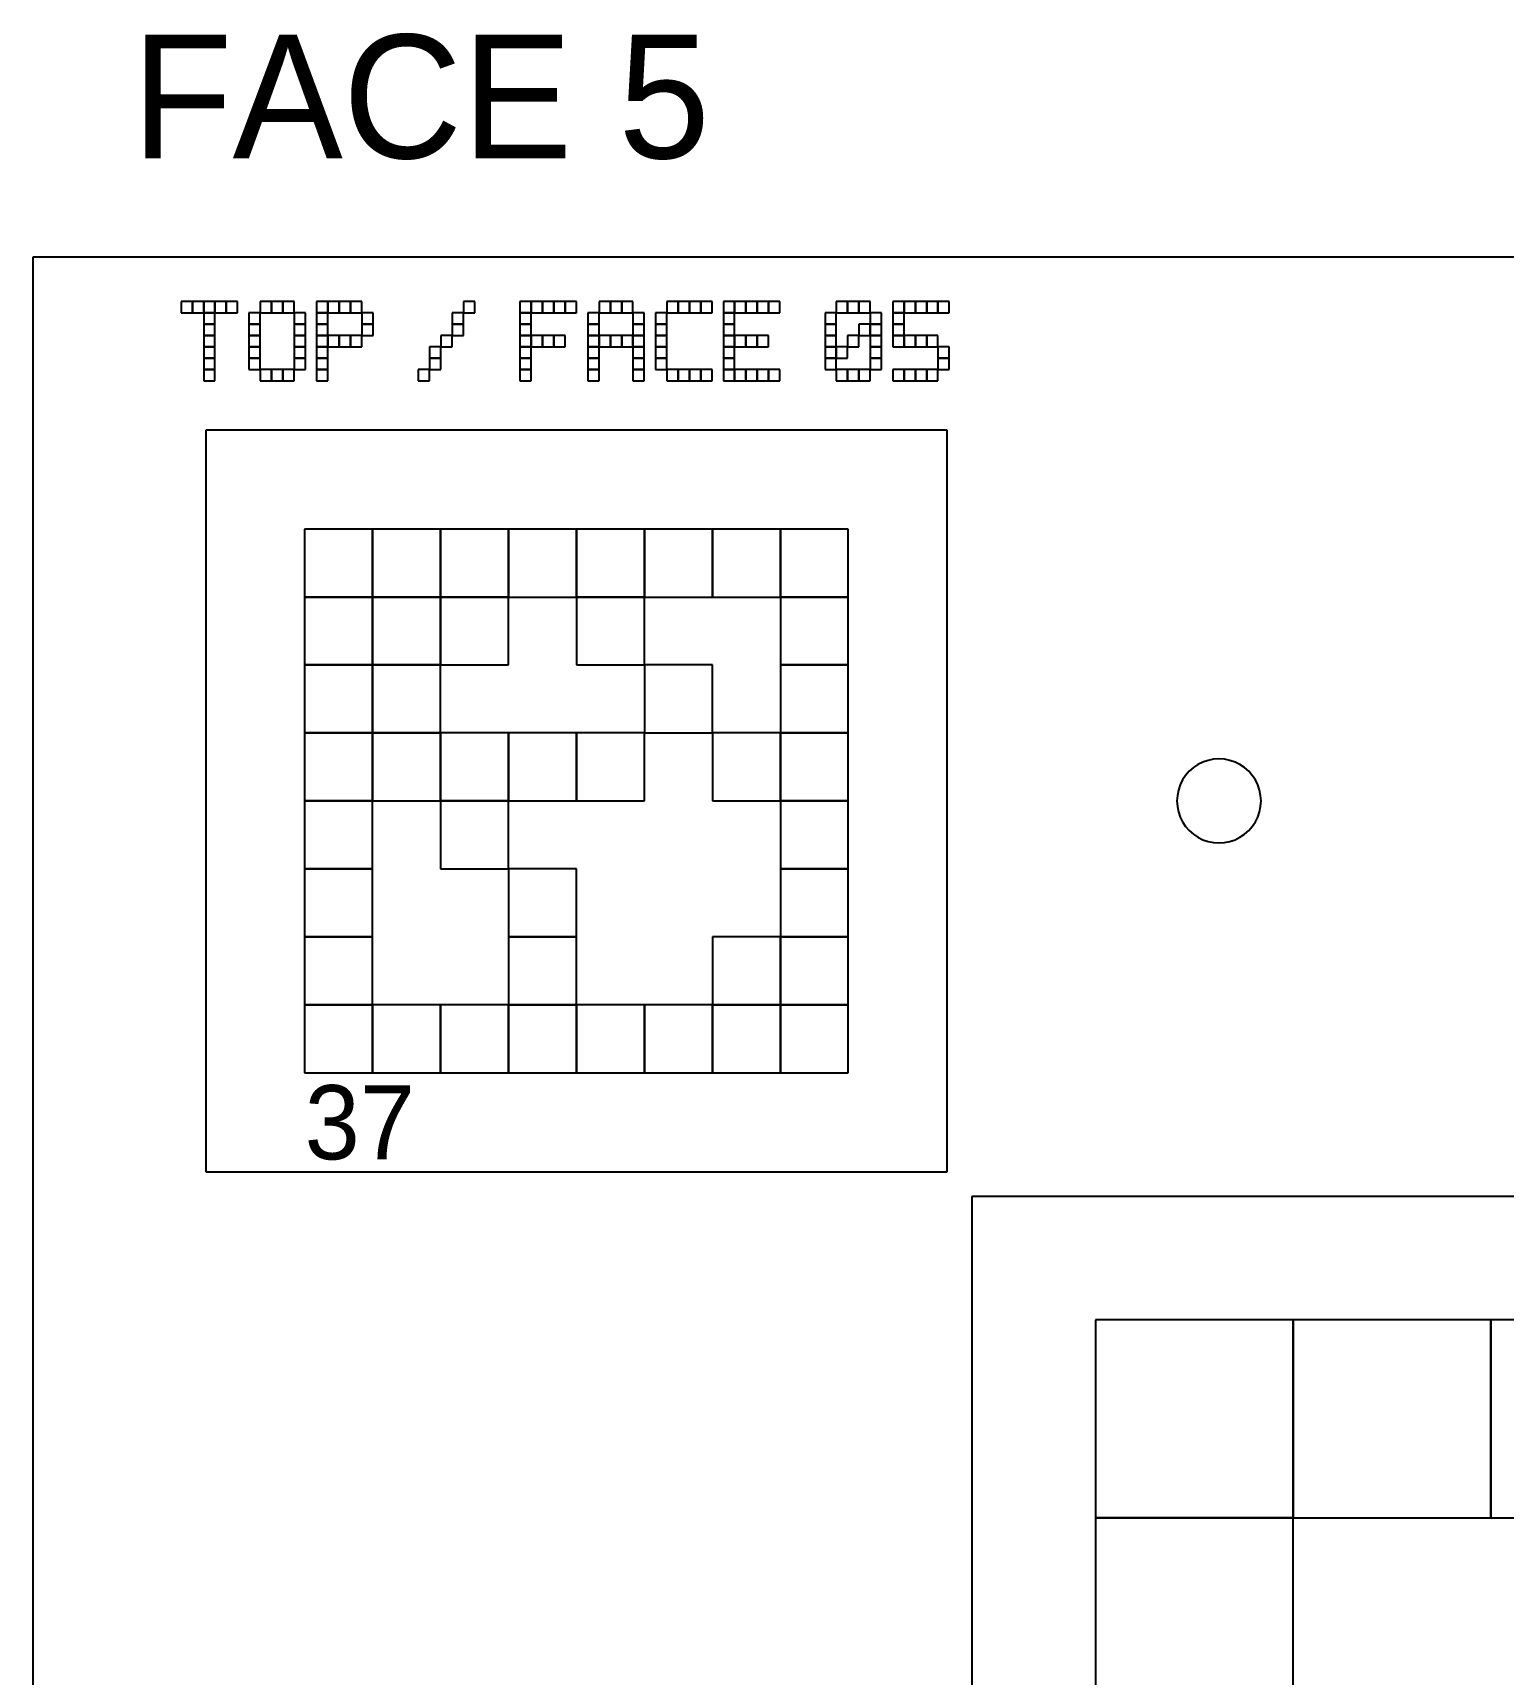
# Model space of a CAD drawing. Extents: x 0 to 490, y -8 to 329.
# Drawn here: x 170 to 229.5, y 92.7 to 159.1 of the extents above; entities that cross this region are included whole.
import ezdxf

# ---------------------------------------------------------------- set-up
doc = ezdxf.new("R2010")
doc.units = 0
for name, color, linetype in [('BLACK_POCKET', 7, 'CONTINUOUS'), ('BOARD_TEXT', 2, 'CONTINUOUS'), ('CUT', 1, 'CONTINUOUS'), ('LABEL', 3, 'CONTINUOUS'), ('MOUNT_HOLE', 5, 'CONTINUOUS'), ('QUIET_ZONE', 4, 'CONTINUOUS'), ('TAG_BOUNDARY', 8, 'CONTINUOUS')]:
    doc.layers.add(name, color=color, linetype=linetype)

msp = doc.modelspace()

# ---------------------------------------------------------------- linework, layer by layer
at = {"layer": 'BLACK_POCKET'}
for p, q in [((183.75, 139), (181, 139)), ((181, 139), (181, 136.25)), ((183.75, 136.25), (183.75, 139)), ((186.5, 139), (183.75, 139)), ((183.75, 139), (183.75, 136.25)), ((186.5, 136.25), (186.5, 139)), ((189.25, 139), (186.5, 139)), ((186.5, 139), (186.5, 136.25)), ((189.25, 136.25), (189.25, 139)), ((192, 139), (189.25, 139)), ((189.25, 139), (189.25, 136.25)), ((192, 136.25), (192, 139)), ((194.75, 139), (192, 139)), ((192, 139), (192, 136.25)), ((194.75, 136.25), (194.75, 139)), ((197.5, 139), (194.75, 139)), ((194.75, 139), (194.75, 136.25)), ((197.5, 136.25), (197.5, 139)), ((200.25, 139), (197.5, 139)), ((197.5, 139), (197.5, 136.25)), ((200.25, 136.25), (200.25, 139)), ((203, 139), (200.25, 139)), ((200.25, 139), (200.25, 136.25)), ((203, 136.25), (203, 139)), ((181, 136.25), (183.75, 136.25)), ((183.75, 136.25), (181, 136.25)), ((181, 136.25), (181, 133.5)), ((183.75, 136.25), (186.5, 136.25)), ((183.75, 133.5), (183.75, 136.25)), ((186.5, 136.25), (183.75, 136.25)), ((183.75, 136.25), (183.75, 133.5)), ((186.5, 136.25), (189.25, 136.25)), ((186.5, 133.5), (186.5, 136.25)), ((189.25, 136.25), (186.5, 136.25)), ((186.5, 136.25), (186.5, 133.5)), ((189.25, 136.25), (192, 136.25)), ((189.25, 133.5), (189.25, 136.25)), ((192, 136.25), (194.75, 136.25)), ((194.75, 136.25), (192, 136.25)), ((192, 136.25), (192, 133.5)), ((194.75, 136.25), (197.5, 136.25)), ((194.75, 133.5), (194.75, 136.25)), ((197.5, 136.25), (200.25, 136.25)), ((200.25, 136.25), (203, 136.25)), ((203, 136.25), (200.25, 136.25)), ((200.25, 136.25), (200.25, 133.5)), ((203, 133.5), (203, 136.25)), ((181, 133.5), (183.75, 133.5)), ((183.75, 133.5), (181, 133.5)), ((181, 133.5), (181, 130.75)), ((183.75, 133.5), (186.5, 133.5)), ((183.75, 130.75), (183.75, 133.5)), ((186.5, 133.5), (183.75, 133.5)), ((183.75, 133.5), (183.75, 130.75)), ((186.5, 133.5), (189.25, 133.5)), ((186.5, 130.75), (186.5, 133.5)), ((192, 133.5), (194.75, 133.5)), ((197.5, 133.5), (194.75, 133.5)), ((194.75, 133.5), (194.75, 130.75)), ((197.5, 130.75), (197.5, 133.5)), ((200.25, 133.5), (203, 133.5)), ((203, 133.5), (200.25, 133.5)), ((200.25, 133.5), (200.25, 130.75)), ((203, 130.75), (203, 133.5)), ((181, 130.75), (183.75, 130.75)), ((183.75, 130.75), (181, 130.75)), ((181, 130.75), (181, 128)), ((183.75, 130.75), (186.5, 130.75)), ((183.75, 128), (183.75, 130.75)), ((186.5, 130.75), (183.75, 130.75)), ((183.75, 130.75), (183.75, 128)), ((186.5, 128), (186.5, 130.75)), ((189.25, 130.75), (186.5, 130.75)), ((186.5, 130.75), (186.5, 128)), ((189.25, 128), (189.25, 130.75)), ((192, 130.75), (189.25, 130.75)), ((189.25, 130.75), (189.25, 128)), ((192, 128), (192, 130.75)), ((194.75, 130.75), (192, 130.75)), ((192, 130.75), (192, 128)), ((194.75, 130.75), (197.5, 130.75)), ((194.75, 128), (194.75, 130.75)), ((200.25, 130.75), (197.5, 130.75)), ((197.5, 130.75), (197.5, 128)), ((200.25, 130.75), (203, 130.75)), ((200.25, 128), (200.25, 130.75)), ((203, 130.75), (200.25, 130.75)), ((200.25, 130.75), (200.25, 128)), ((203, 128), (203, 130.75)), ((181, 128), (183.75, 128)), ((183.75, 128), (181, 128)), ((181, 128), (181, 125.25)), ((183.75, 128), (186.5, 128)), ((183.75, 125.25), (183.75, 128)), ((186.5, 128), (189.25, 128)), ((189.25, 128), (186.5, 128)), ((186.5, 128), (186.5, 125.25)), ((189.25, 128), (192, 128)), ((189.25, 125.25), (189.25, 128)), ((192, 128), (194.75, 128)), ((197.5, 128), (200.25, 128)), ((200.25, 128), (203, 128)), ((203, 128), (200.25, 128)), ((200.25, 128), (200.25, 125.25)), ((203, 125.25), (203, 128)), ((181, 125.25), (183.75, 125.25)), ((183.75, 125.25), (181, 125.25)), ((181, 125.25), (181, 122.5)), ((183.75, 122.5), (183.75, 125.25)), ((186.5, 125.25), (189.25, 125.25)), ((192, 125.25), (189.25, 125.25)), ((189.25, 125.25), (189.25, 122.5)), ((192, 122.5), (192, 125.25)), ((200.25, 125.25), (203, 125.25)), ((203, 125.25), (200.25, 125.25)), ((200.25, 125.25), (200.25, 122.5)), ((203, 122.5), (203, 125.25)), ((181, 122.5), (183.75, 122.5)), ((183.75, 122.5), (181, 122.5)), ((181, 122.5), (181, 119.75)), ((183.75, 119.75), (183.75, 122.5)), ((189.25, 122.5), (192, 122.5)), ((192, 122.5), (189.25, 122.5)), ((189.25, 122.5), (189.25, 119.75)), ((192, 119.75), (192, 122.5)), ((200.25, 122.5), (197.5, 122.5)), ((197.5, 122.5), (197.5, 119.75)), ((200.25, 122.5), (203, 122.5)), ((200.25, 119.75), (200.25, 122.5)), ((203, 122.5), (200.25, 122.5)), ((200.25, 122.5), (200.25, 119.75)), ((203, 119.75), (203, 122.5)), ((181, 119.75), (183.75, 119.75)), ((183.75, 119.75), (181, 119.75)), ((181, 119.75), (181, 117)), ((183.75, 117), (183.75, 119.75)), ((186.5, 119.75), (183.75, 119.75)), ((183.75, 119.75), (183.75, 117)), ((186.5, 117), (186.5, 119.75)), ((189.25, 119.75), (186.5, 119.75)), ((186.5, 119.75), (186.5, 117)), ((189.25, 119.75), (192, 119.75)), ((189.25, 117), (189.25, 119.75)), ((192, 119.75), (189.25, 119.75)), ((189.25, 119.75), (189.25, 117)), ((192, 117), (192, 119.75)), ((194.75, 119.75), (192, 119.75)), ((192, 119.75), (192, 117)), ((194.75, 117), (194.75, 119.75)), ((197.5, 119.75), (194.75, 119.75)), ((194.75, 119.75), (194.75, 117)), ((197.5, 119.75), (200.25, 119.75)), ((197.5, 117), (197.5, 119.75)), ((200.25, 119.75), (197.5, 119.75)), ((197.5, 119.75), (197.5, 117)), ((200.25, 119.75), (203, 119.75)), ((200.25, 117), (200.25, 119.75)), ((203, 119.75), (200.25, 119.75)), ((200.25, 119.75), (200.25, 117)), ((203, 117), (203, 119.75)), ((181, 117), (183.75, 117)), ((183.75, 117), (186.5, 117)), ((186.5, 117), (189.25, 117)), ((189.25, 117), (192, 117)), ((192, 117), (194.75, 117)), ((194.75, 117), (197.5, 117)), ((197.5, 117), (200.25, 117)), ((200.25, 117), (203, 117)), ((221, 107), (213, 107)), ((213, 107), (213, 99)), ((221, 99), (221, 107)), ((229, 107), (221, 107)), ((221, 107), (221, 99)), ((229, 99), (229, 107)), ((237, 107), (229, 107)), ((229, 107), (229, 99)), ((213, 99), (221, 99)), ((221, 99), (213, 99)), ((213, 99), (213, 91)), ((221, 99), (229, 99)), ((221, 91), (221, 99)), ((229, 99), (237, 99))]:
    msp.add_line(p, q, dxfattribs=at)
at = {"layer": 'BOARD_TEXT'}
for p, q in [((176.457143, 148.2), (176, 148.2)), ((176, 148.2), (176, 147.742857)), ((176.457143, 147.742857), (176.457143, 148.2)), ((176.914286, 148.2), (176.457143, 148.2)), ((176.457143, 148.2), (176.457143, 147.742857)), ((176.914286, 147.742857), (176.914286, 148.2)), ((177.371429, 148.2), (176.914286, 148.2)), ((176.914286, 148.2), (176.914286, 147.742857)), ((177.371429, 147.742857), (177.371429, 148.2)), ((177.828571, 148.2), (177.371429, 148.2)), ((177.371429, 148.2), (177.371429, 147.742857)), ((177.828571, 147.742857), (177.828571, 148.2)), ((178.285714, 148.2), (177.828571, 148.2)), ((177.828571, 148.2), (177.828571, 147.742857)), ((178.285714, 147.742857), (178.285714, 148.2)), ((179.657143, 148.2), (179.2, 148.2)), ((179.2, 148.2), (179.2, 147.742857)), ((179.657143, 147.742857), (179.657143, 148.2)), ((180.114286, 148.2), (179.657143, 148.2)), ((179.657143, 148.2), (179.657143, 147.742857)), ((180.114286, 147.742857), (180.114286, 148.2)), ((180.571429, 148.2), (180.114286, 148.2)), ((180.114286, 148.2), (180.114286, 147.742857)), ((180.571429, 147.742857), (180.571429, 148.2)), ((181.942857, 148.2), (181.485714, 148.2)), ((181.485714, 148.2), (181.485714, 147.742857)), ((181.942857, 147.742857), (181.942857, 148.2)), ((182.4, 148.2), (181.942857, 148.2)), ((181.942857, 148.2), (181.942857, 147.742857)), ((182.4, 147.742857), (182.4, 148.2)), ((182.857143, 148.2), (182.4, 148.2)), ((182.4, 148.2), (182.4, 147.742857)), ((182.857143, 147.742857), (182.857143, 148.2)), ((183.314286, 148.2), (182.857143, 148.2)), ((182.857143, 148.2), (182.857143, 147.742857)), ((183.314286, 147.742857), (183.314286, 148.2)), ((187.885714, 148.2), (187.428571, 148.2)), ((187.428571, 148.2), (187.428571, 147.742857)), ((187.885714, 147.742857), (187.885714, 148.2)), ((190.171429, 148.2), (189.714286, 148.2)), ((189.714286, 148.2), (189.714286, 147.742857)), ((190.171429, 147.742857), (190.171429, 148.2)), ((190.628571, 148.2), (190.171429, 148.2)), ((190.171429, 148.2), (190.171429, 147.742857)), ((190.628571, 147.742857), (190.628571, 148.2)), ((191.085714, 148.2), (190.628571, 148.2)), ((190.628571, 148.2), (190.628571, 147.742857)), ((191.085714, 147.742857), (191.085714, 148.2)), ((191.542857, 148.2), (191.085714, 148.2)), ((191.085714, 148.2), (191.085714, 147.742857)), ((191.542857, 147.742857), (191.542857, 148.2)), ((192, 148.2), (191.542857, 148.2)), ((191.542857, 148.2), (191.542857, 147.742857)), ((192, 147.742857), (192, 148.2)), ((193.371429, 148.2), (192.914286, 148.2)), ((192.914286, 148.2), (192.914286, 147.742857)), ((193.371429, 147.742857), (193.371429, 148.2)), ((193.828571, 148.2), (193.371429, 148.2)), ((193.371429, 148.2), (193.371429, 147.742857)), ((193.828571, 147.742857), (193.828571, 148.2)), ((194.285714, 148.2), (193.828571, 148.2)), ((193.828571, 148.2), (193.828571, 147.742857)), ((194.285714, 147.742857), (194.285714, 148.2)), ((196.114286, 148.2), (195.657143, 148.2)), ((195.657143, 148.2), (195.657143, 147.742857)), ((196.114286, 147.742857), (196.114286, 148.2)), ((196.571429, 148.2), (196.114286, 148.2)), ((196.114286, 148.2), (196.114286, 147.742857)), ((196.571429, 147.742857), (196.571429, 148.2)), ((197.028571, 148.2), (196.571429, 148.2)), ((196.571429, 148.2), (196.571429, 147.742857)), ((197.028571, 147.742857), (197.028571, 148.2)), ((197.485714, 148.2), (197.028571, 148.2)), ((197.028571, 148.2), (197.028571, 147.742857)), ((197.485714, 147.742857), (197.485714, 148.2)), ((198.4, 148.2), (197.942857, 148.2)), ((197.942857, 148.2), (197.942857, 147.742857)), ((198.4, 147.742857), (198.4, 148.2)), ((198.857143, 148.2), (198.4, 148.2)), ((198.4, 148.2), (198.4, 147.742857)), ((198.857143, 147.742857), (198.857143, 148.2)), ((199.314286, 148.2), (198.857143, 148.2)), ((198.857143, 148.2), (198.857143, 147.742857)), ((199.314286, 147.742857), (199.314286, 148.2)), ((199.771429, 148.2), (199.314286, 148.2)), ((199.314286, 148.2), (199.314286, 147.742857)), ((199.771429, 147.742857), (199.771429, 148.2)), ((200.228571, 148.2), (199.771429, 148.2)), ((199.771429, 148.2), (199.771429, 147.742857)), ((200.228571, 147.742857), (200.228571, 148.2)), ((202.971429, 148.2), (202.514286, 148.2)), ((202.514286, 148.2), (202.514286, 147.742857)), ((202.971429, 147.742857), (202.971429, 148.2)), ((203.428571, 148.2), (202.971429, 148.2)), ((202.971429, 148.2), (202.971429, 147.742857)), ((203.428571, 147.742857), (203.428571, 148.2)), ((203.885714, 148.2), (203.428571, 148.2)), ((203.428571, 148.2), (203.428571, 147.742857)), ((203.885714, 147.742857), (203.885714, 148.2)), ((205.257143, 148.2), (204.8, 148.2)), ((204.8, 148.2), (204.8, 147.742857)), ((205.257143, 147.742857), (205.257143, 148.2)), ((205.714286, 148.2), (205.257143, 148.2)), ((205.257143, 148.2), (205.257143, 147.742857)), ((205.714286, 147.742857), (205.714286, 148.2)), ((206.171429, 148.2), (205.714286, 148.2)), ((205.714286, 148.2), (205.714286, 147.742857)), ((206.171429, 147.742857), (206.171429, 148.2)), ((206.628571, 148.2), (206.171429, 148.2)), ((206.171429, 148.2), (206.171429, 147.742857)), ((206.628571, 147.742857), (206.628571, 148.2)), ((207.085714, 148.2), (206.628571, 148.2)), ((206.628571, 148.2), (206.628571, 147.742857)), ((207.085714, 147.742857), (207.085714, 148.2)), ((176, 147.742857), (176.457143, 147.742857)), ((176.457143, 147.742857), (176.914286, 147.742857)), ((176.914286, 147.742857), (177.371429, 147.742857)), ((177.371429, 147.742857), (176.914286, 147.742857)), ((176.914286, 147.742857), (176.914286, 147.285714)), ((177.371429, 147.742857), (177.828571, 147.742857)), ((177.371429, 147.285714), (177.371429, 147.742857)), ((177.828571, 147.742857), (178.285714, 147.742857)), ((179.2, 147.742857), (178.742857, 147.742857)), ((178.742857, 147.742857), (178.742857, 147.285714)), ((179.2, 147.742857), (179.657143, 147.742857)), ((179.2, 147.285714), (179.2, 147.742857)), ((179.657143, 147.742857), (180.114286, 147.742857)), ((180.114286, 147.742857), (180.571429, 147.742857)), ((181.028571, 147.742857), (180.571429, 147.742857)), ((180.571429, 147.742857), (180.571429, 147.285714)), ((181.028571, 147.285714), (181.028571, 147.742857)), ((181.485714, 147.742857), (181.942857, 147.742857)), ((181.942857, 147.742857), (181.485714, 147.742857)), ((181.485714, 147.742857), (181.485714, 147.285714)), ((181.942857, 147.742857), (182.4, 147.742857)), ((181.942857, 147.285714), (181.942857, 147.742857)), ((182.4, 147.742857), (182.857143, 147.742857)), ((182.857143, 147.742857), (183.314286, 147.742857)), ((183.771429, 147.742857), (183.314286, 147.742857)), ((183.314286, 147.742857), (183.314286, 147.285714)), ((183.771429, 147.285714), (183.771429, 147.742857)), ((187.428571, 147.742857), (186.971429, 147.742857)), ((186.971429, 147.742857), (186.971429, 147.285714)), ((187.428571, 147.742857), (187.885714, 147.742857)), ((187.428571, 147.285714), (187.428571, 147.742857)), ((189.714286, 147.742857), (190.171429, 147.742857)), ((190.171429, 147.742857), (189.714286, 147.742857)), ((189.714286, 147.742857), (189.714286, 147.285714)), ((190.171429, 147.742857), (190.628571, 147.742857)), ((190.171429, 147.285714), (190.171429, 147.742857)), ((190.628571, 147.742857), (191.085714, 147.742857)), ((191.085714, 147.742857), (191.542857, 147.742857)), ((191.542857, 147.742857), (192, 147.742857)), ((192.914286, 147.742857), (192.457143, 147.742857)), ((192.457143, 147.742857), (192.457143, 147.285714)), ((192.914286, 147.742857), (193.371429, 147.742857)), ((192.914286, 147.285714), (192.914286, 147.742857)), ((193.371429, 147.742857), (193.828571, 147.742857)), ((193.828571, 147.742857), (194.285714, 147.742857)), ((194.742857, 147.742857), (194.285714, 147.742857)), ((194.285714, 147.742857), (194.285714, 147.285714)), ((194.742857, 147.285714), (194.742857, 147.742857)), ((195.657143, 147.742857), (195.2, 147.742857)), ((195.2, 147.742857), (195.2, 147.285714)), ((195.657143, 147.742857), (196.114286, 147.742857)), ((195.657143, 147.285714), (195.657143, 147.742857)), ((196.114286, 147.742857), (196.571429, 147.742857)), ((196.571429, 147.742857), (197.028571, 147.742857)), ((197.028571, 147.742857), (197.485714, 147.742857)), ((197.942857, 147.742857), (198.4, 147.742857)), ((198.4, 147.742857), (197.942857, 147.742857)), ((197.942857, 147.742857), (197.942857, 147.285714)), ((198.4, 147.742857), (198.857143, 147.742857)), ((198.4, 147.285714), (198.4, 147.742857)), ((198.857143, 147.742857), (199.314286, 147.742857)), ((199.314286, 147.742857), (199.771429, 147.742857)), ((199.771429, 147.742857), (200.228571, 147.742857)), ((202.514286, 147.742857), (202.057143, 147.742857)), ((202.057143, 147.742857), (202.057143, 147.285714)), ((202.514286, 147.742857), (202.971429, 147.742857)), ((202.514286, 147.285714), (202.514286, 147.742857)), ((202.971429, 147.742857), (203.428571, 147.742857)), ((203.428571, 147.742857), (203.885714, 147.742857)), ((204.342857, 147.742857), (203.885714, 147.742857)), ((203.885714, 147.742857), (203.885714, 147.285714)), ((204.342857, 147.285714), (204.342857, 147.742857)), ((204.8, 147.742857), (205.257143, 147.742857)), ((205.257143, 147.742857), (204.8, 147.742857)), ((204.8, 147.742857), (204.8, 147.285714)), ((205.257143, 147.742857), (205.714286, 147.742857)), ((205.257143, 147.285714), (205.257143, 147.742857)), ((205.714286, 147.742857), (206.171429, 147.742857)), ((206.171429, 147.742857), (206.628571, 147.742857)), ((206.628571, 147.742857), (207.085714, 147.742857)), ((176.914286, 147.285714), (177.371429, 147.285714)), ((177.371429, 147.285714), (176.914286, 147.285714)), ((176.914286, 147.285714), (176.914286, 146.828571)), ((176.914286, 146.828571), (177.371429, 146.828571)), ((177.371429, 146.828571), (176.914286, 146.828571)), ((176.914286, 146.828571), (176.914286, 146.371429)), ((177.371429, 146.828571), (177.371429, 147.285714)), ((177.371429, 146.371429), (177.371429, 146.828571)), ((178.742857, 147.285714), (179.2, 147.285714)), ((179.2, 147.285714), (178.742857, 147.285714)), ((178.742857, 147.285714), (178.742857, 146.828571)), ((178.742857, 146.828571), (179.2, 146.828571)), ((179.2, 146.828571), (178.742857, 146.828571)), ((178.742857, 146.828571), (178.742857, 146.371429)), ((179.2, 146.828571), (179.2, 147.285714)), ((179.2, 146.371429), (179.2, 146.828571)), ((180.571429, 147.285714), (181.028571, 147.285714)), ((181.028571, 147.285714), (180.571429, 147.285714)), ((180.571429, 147.285714), (180.571429, 146.828571)), ((180.571429, 146.828571), (181.028571, 146.828571)), ((181.028571, 146.828571), (180.571429, 146.828571)), ((180.571429, 146.828571), (180.571429, 146.371429)), ((181.028571, 146.828571), (181.028571, 147.285714)), ((181.028571, 146.371429), (181.028571, 146.828571)), ((181.485714, 147.285714), (181.942857, 147.285714)), ((181.942857, 147.285714), (181.485714, 147.285714)), ((181.485714, 147.285714), (181.485714, 146.828571)), ((181.485714, 146.828571), (181.942857, 146.828571)), ((181.942857, 146.828571), (181.485714, 146.828571)), ((181.485714, 146.828571), (181.485714, 146.371429)), ((181.942857, 146.828571), (181.942857, 147.285714)), ((181.942857, 146.371429), (181.942857, 146.828571)), ((182.4, 146.828571), (181.942857, 146.828571)), ((181.942857, 146.828571), (181.942857, 146.371429)), ((182.4, 146.371429), (182.4, 146.828571)), ((182.857143, 146.828571), (182.4, 146.828571)), ((182.4, 146.828571), (182.4, 146.371429)), ((182.857143, 146.371429), (182.857143, 146.828571)), ((183.314286, 146.828571), (182.857143, 146.828571)), ((182.857143, 146.828571), (182.857143, 146.371429)), ((183.314286, 147.285714), (183.771429, 147.285714)), ((183.771429, 147.285714), (183.314286, 147.285714)), ((183.314286, 147.285714), (183.314286, 146.828571)), ((183.314286, 146.828571), (183.771429, 146.828571)), ((183.314286, 146.371429), (183.314286, 146.828571)), ((183.771429, 146.828571), (183.771429, 147.285714)), ((186.971429, 146.828571), (186.514286, 146.828571)), ((186.514286, 146.828571), (186.514286, 146.371429)), ((186.971429, 147.285714), (187.428571, 147.285714)), ((187.428571, 147.285714), (186.971429, 147.285714)), ((186.971429, 147.285714), (186.971429, 146.828571)), ((186.971429, 146.828571), (187.428571, 146.828571)), ((186.971429, 146.371429), (186.971429, 146.828571)), ((187.428571, 146.828571), (187.428571, 147.285714)), ((189.714286, 147.285714), (190.171429, 147.285714)), ((190.171429, 147.285714), (189.714286, 147.285714)), ((189.714286, 147.285714), (189.714286, 146.828571)), ((189.714286, 146.828571), (190.171429, 146.828571)), ((190.171429, 146.828571), (189.714286, 146.828571)), ((189.714286, 146.828571), (189.714286, 146.371429)), ((190.171429, 146.828571), (190.171429, 147.285714)), ((190.171429, 146.371429), (190.171429, 146.828571)), ((190.628571, 146.828571), (190.171429, 146.828571)), ((190.171429, 146.828571), (190.171429, 146.371429)), ((190.628571, 146.371429), (190.628571, 146.828571)), ((191.085714, 146.828571), (190.628571, 146.828571)), ((190.628571, 146.828571), (190.628571, 146.371429)), ((191.085714, 146.371429), (191.085714, 146.828571)), ((191.542857, 146.828571), (191.085714, 146.828571)), ((191.085714, 146.828571), (191.085714, 146.371429)), ((191.542857, 146.371429), (191.542857, 146.828571)), ((192.457143, 147.285714), (192.914286, 147.285714)), ((192.914286, 147.285714), (192.457143, 147.285714)), ((192.457143, 147.285714), (192.457143, 146.828571)), ((192.457143, 146.828571), (192.914286, 146.828571)), ((192.914286, 146.828571), (192.457143, 146.828571)), ((192.457143, 146.828571), (192.457143, 146.371429)), ((192.914286, 146.828571), (192.914286, 147.285714)), ((192.914286, 146.371429), (192.914286, 146.828571)), ((193.371429, 146.828571), (192.914286, 146.828571)), ((192.914286, 146.828571), (192.914286, 146.371429)), ((193.371429, 146.371429), (193.371429, 146.828571)), ((193.828571, 146.828571), (193.371429, 146.828571)), ((193.371429, 146.828571), (193.371429, 146.371429)), ((193.828571, 146.371429), (193.828571, 146.828571)), ((194.285714, 146.828571), (193.828571, 146.828571)), ((193.828571, 146.828571), (193.828571, 146.371429)), ((194.285714, 147.285714), (194.742857, 147.285714)), ((194.742857, 147.285714), (194.285714, 147.285714)), ((194.285714, 147.285714), (194.285714, 146.828571)), ((194.285714, 146.828571), (194.742857, 146.828571)), ((194.285714, 146.371429), (194.285714, 146.828571)), ((194.742857, 146.828571), (194.285714, 146.828571)), ((194.285714, 146.828571), (194.285714, 146.371429)), ((194.742857, 146.828571), (194.742857, 147.285714)), ((194.742857, 146.371429), (194.742857, 146.828571)), ((195.2, 147.285714), (195.657143, 147.285714)), ((195.657143, 147.285714), (195.2, 147.285714)), ((195.2, 147.285714), (195.2, 146.828571)), ((195.2, 146.828571), (195.657143, 146.828571)), ((195.657143, 146.828571), (195.2, 146.828571)), ((195.2, 146.828571), (195.2, 146.371429)), ((195.657143, 146.828571), (195.657143, 147.285714)), ((195.657143, 146.371429), (195.657143, 146.828571)), ((197.942857, 147.285714), (198.4, 147.285714)), ((198.4, 147.285714), (197.942857, 147.285714)), ((197.942857, 147.285714), (197.942857, 146.828571)), ((197.942857, 146.828571), (198.4, 146.828571)), ((198.4, 146.828571), (197.942857, 146.828571)), ((197.942857, 146.828571), (197.942857, 146.371429)), ((198.4, 146.828571), (198.4, 147.285714)), ((198.4, 146.371429), (198.4, 146.828571)), ((198.857143, 146.828571), (198.4, 146.828571)), ((198.4, 146.828571), (198.4, 146.371429)), ((198.857143, 146.371429), (198.857143, 146.828571)), ((199.314286, 146.828571), (198.857143, 146.828571)), ((198.857143, 146.828571), (198.857143, 146.371429)), ((199.314286, 146.371429), (199.314286, 146.828571)), ((199.771429, 146.828571), (199.314286, 146.828571)), ((199.314286, 146.828571), (199.314286, 146.371429)), ((199.771429, 146.371429), (199.771429, 146.828571)), ((202.057143, 147.285714), (202.514286, 147.285714)), ((202.514286, 147.285714), (202.057143, 147.285714)), ((202.057143, 147.285714), (202.057143, 146.828571)), ((202.057143, 146.828571), (202.514286, 146.828571)), ((202.514286, 146.828571), (202.057143, 146.828571)), ((202.057143, 146.828571), (202.057143, 146.371429)), ((202.514286, 146.828571), (202.514286, 147.285714)), ((202.514286, 146.371429), (202.514286, 146.828571)), ((203.428571, 146.828571), (202.971429, 146.828571)), ((202.971429, 146.828571), (202.971429, 146.371429)), ((203.885714, 147.285714), (203.428571, 147.285714)), ((203.428571, 147.285714), (203.428571, 146.828571)), ((203.428571, 146.828571), (203.885714, 146.828571)), ((203.428571, 146.371429), (203.428571, 146.828571)), ((203.885714, 147.285714), (204.342857, 147.285714)), ((203.885714, 146.828571), (203.885714, 147.285714)), ((204.342857, 147.285714), (203.885714, 147.285714)), ((203.885714, 147.285714), (203.885714, 146.828571)), ((203.885714, 146.828571), (204.342857, 146.828571)), ((204.342857, 146.828571), (203.885714, 146.828571)), ((203.885714, 146.828571), (203.885714, 146.371429)), ((204.342857, 146.828571), (204.342857, 147.285714)), ((204.342857, 146.371429), (204.342857, 146.828571)), ((204.8, 147.285714), (205.257143, 147.285714)), ((205.257143, 147.285714), (204.8, 147.285714)), ((204.8, 147.285714), (204.8, 146.828571)), ((204.8, 146.828571), (205.257143, 146.828571)), ((205.257143, 146.828571), (204.8, 146.828571)), ((204.8, 146.828571), (204.8, 146.371429)), ((205.257143, 146.828571), (205.257143, 147.285714)), ((205.257143, 146.371429), (205.257143, 146.828571)), ((205.714286, 146.828571), (205.257143, 146.828571)), ((205.257143, 146.828571), (205.257143, 146.371429)), ((205.714286, 146.371429), (205.714286, 146.828571)), ((206.171429, 146.828571), (205.714286, 146.828571)), ((205.714286, 146.828571), (205.714286, 146.371429)), ((206.171429, 146.371429), (206.171429, 146.828571)), ((206.628571, 146.828571), (206.171429, 146.828571)), ((206.171429, 146.828571), (206.171429, 146.371429)), ((206.628571, 146.371429), (206.628571, 146.828571)), ((176.914286, 146.371429), (177.371429, 146.371429)), ((177.371429, 146.371429), (176.914286, 146.371429)), ((176.914286, 146.371429), (176.914286, 145.914286)), ((177.371429, 145.914286), (177.371429, 146.371429)), ((178.742857, 146.371429), (179.2, 146.371429)), ((179.2, 146.371429), (178.742857, 146.371429)), ((178.742857, 146.371429), (178.742857, 145.914286)), ((179.2, 145.914286), (179.2, 146.371429)), ((180.571429, 146.371429), (181.028571, 146.371429)), ((181.028571, 146.371429), (180.571429, 146.371429)), ((180.571429, 146.371429), (180.571429, 145.914286)), ((181.028571, 145.914286), (181.028571, 146.371429)), ((181.485714, 146.371429), (181.942857, 146.371429)), ((181.942857, 146.371429), (181.485714, 146.371429)), ((181.485714, 146.371429), (181.485714, 145.914286)), ((181.942857, 146.371429), (182.4, 146.371429)), ((181.942857, 145.914286), (181.942857, 146.371429)), ((182.4, 146.371429), (182.857143, 146.371429)), ((182.857143, 146.371429), (183.314286, 146.371429)), ((186.514286, 146.371429), (186.057143, 146.371429)), ((186.057143, 146.371429), (186.057143, 145.914286)), ((186.514286, 146.371429), (186.971429, 146.371429)), ((186.514286, 145.914286), (186.514286, 146.371429)), ((189.714286, 146.371429), (190.171429, 146.371429)), ((190.171429, 146.371429), (189.714286, 146.371429)), ((189.714286, 146.371429), (189.714286, 145.914286)), ((190.171429, 146.371429), (190.628571, 146.371429)), ((190.171429, 145.914286), (190.171429, 146.371429)), ((190.628571, 146.371429), (191.085714, 146.371429)), ((191.085714, 146.371429), (191.542857, 146.371429)), ((192.457143, 146.371429), (192.914286, 146.371429)), ((192.914286, 146.371429), (192.457143, 146.371429)), ((192.457143, 146.371429), (192.457143, 145.914286)), ((192.914286, 146.371429), (193.371429, 146.371429)), ((192.914286, 145.914286), (192.914286, 146.371429)), ((193.371429, 146.371429), (193.828571, 146.371429)), ((193.828571, 146.371429), (194.285714, 146.371429)), ((194.285714, 146.371429), (194.742857, 146.371429)), ((194.742857, 146.371429), (194.285714, 146.371429)), ((194.285714, 146.371429), (194.285714, 145.914286)), ((194.742857, 145.914286), (194.742857, 146.371429)), ((195.2, 146.371429), (195.657143, 146.371429)), ((195.657143, 146.371429), (195.2, 146.371429)), ((195.2, 146.371429), (195.2, 145.914286)), ((195.657143, 145.914286), (195.657143, 146.371429)), ((197.942857, 146.371429), (198.4, 146.371429)), ((198.4, 146.371429), (197.942857, 146.371429)), ((197.942857, 146.371429), (197.942857, 145.914286)), ((198.4, 146.371429), (198.857143, 146.371429)), ((198.4, 145.914286), (198.4, 146.371429)), ((198.857143, 146.371429), (199.314286, 146.371429)), ((199.314286, 146.371429), (199.771429, 146.371429)), ((202.057143, 146.371429), (202.514286, 146.371429)), ((202.514286, 146.371429), (202.057143, 146.371429)), ((202.057143, 146.371429), (202.057143, 145.914286)), ((202.514286, 145.914286), (202.514286, 146.371429)), ((202.971429, 146.371429), (202.514286, 146.371429)), ((202.514286, 146.371429), (202.514286, 145.914286)), ((202.971429, 146.371429), (203.428571, 146.371429)), ((202.971429, 145.914286), (202.971429, 146.371429)), ((203.885714, 146.371429), (204.342857, 146.371429)), ((204.342857, 146.371429), (203.885714, 146.371429)), ((203.885714, 146.371429), (203.885714, 145.914286)), ((204.342857, 145.914286), (204.342857, 146.371429)), ((204.8, 146.371429), (205.257143, 146.371429)), ((205.257143, 146.371429), (205.714286, 146.371429)), ((205.714286, 146.371429), (206.171429, 146.371429)), ((206.171429, 146.371429), (206.628571, 146.371429)), ((207.085714, 146.371429), (206.628571, 146.371429)), ((206.628571, 146.371429), (206.628571, 145.914286)), ((207.085714, 145.914286), (207.085714, 146.371429)), ((176.914286, 145.914286), (177.371429, 145.914286)), ((177.371429, 145.914286), (176.914286, 145.914286)), ((176.914286, 145.914286), (176.914286, 145.457143)), ((176.914286, 145.457143), (177.371429, 145.457143)), ((177.371429, 145.457143), (176.914286, 145.457143)), ((176.914286, 145.457143), (176.914286, 145)), ((177.371429, 145.457143), (177.371429, 145.914286)), ((177.371429, 145), (177.371429, 145.457143)), ((178.742857, 145.914286), (179.2, 145.914286)), ((179.2, 145.914286), (178.742857, 145.914286)), ((178.742857, 145.914286), (178.742857, 145.457143)), ((178.742857, 145.457143), (179.2, 145.457143)), ((179.2, 145.457143), (179.2, 145.914286)), ((179.657143, 145.457143), (179.2, 145.457143)), ((179.2, 145.457143), (179.2, 145)), ((179.657143, 145), (179.657143, 145.457143)), ((180.114286, 145.457143), (179.657143, 145.457143)), ((179.657143, 145.457143), (179.657143, 145)), ((180.114286, 145), (180.114286, 145.457143)), ((180.571429, 145.457143), (180.114286, 145.457143)), ((180.114286, 145.457143), (180.114286, 145)), ((180.571429, 145.914286), (181.028571, 145.914286)), ((181.028571, 145.914286), (180.571429, 145.914286)), ((180.571429, 145.914286), (180.571429, 145.457143)), ((180.571429, 145.457143), (181.028571, 145.457143)), ((180.571429, 145), (180.571429, 145.457143)), ((181.028571, 145.457143), (181.028571, 145.914286)), ((181.485714, 145.914286), (181.942857, 145.914286)), ((181.942857, 145.914286), (181.485714, 145.914286)), ((181.485714, 145.914286), (181.485714, 145.457143)), ((181.485714, 145.457143), (181.942857, 145.457143)), ((181.942857, 145.457143), (181.485714, 145.457143)), ((181.485714, 145.457143), (181.485714, 145)), ((181.942857, 145.457143), (181.942857, 145.914286)), ((181.942857, 145), (181.942857, 145.457143)), ((186.057143, 145.457143), (185.6, 145.457143)), ((185.6, 145.457143), (185.6, 145)), ((186.057143, 145.914286), (186.514286, 145.914286)), ((186.514286, 145.914286), (186.057143, 145.914286)), ((186.057143, 145.914286), (186.057143, 145.457143)), ((186.057143, 145.457143), (186.514286, 145.457143)), ((186.057143, 145), (186.057143, 145.457143)), ((186.514286, 145.457143), (186.514286, 145.914286)), ((189.714286, 145.914286), (190.171429, 145.914286)), ((190.171429, 145.914286), (189.714286, 145.914286)), ((189.714286, 145.914286), (189.714286, 145.457143)), ((189.714286, 145.457143), (190.171429, 145.457143)), ((190.171429, 145.457143), (189.714286, 145.457143)), ((189.714286, 145.457143), (189.714286, 145)), ((190.171429, 145.457143), (190.171429, 145.914286)), ((190.171429, 145), (190.171429, 145.457143)), ((192.457143, 145.914286), (192.914286, 145.914286)), ((192.914286, 145.914286), (192.457143, 145.914286)), ((192.457143, 145.914286), (192.457143, 145.457143)), ((192.457143, 145.457143), (192.914286, 145.457143)), ((192.914286, 145.457143), (192.457143, 145.457143)), ((192.457143, 145.457143), (192.457143, 145)), ((192.914286, 145.457143), (192.914286, 145.914286)), ((192.914286, 145), (192.914286, 145.457143)), ((194.285714, 145.914286), (194.742857, 145.914286)), ((194.742857, 145.914286), (194.285714, 145.914286)), ((194.285714, 145.914286), (194.285714, 145.457143)), ((194.285714, 145.457143), (194.742857, 145.457143)), ((194.742857, 145.457143), (194.285714, 145.457143)), ((194.285714, 145.457143), (194.285714, 145)), ((194.742857, 145.457143), (194.742857, 145.914286)), ((194.742857, 145), (194.742857, 145.457143)), ((195.2, 145.914286), (195.657143, 145.914286)), ((195.657143, 145.914286), (195.2, 145.914286)), ((195.2, 145.914286), (195.2, 145.457143)), ((195.2, 145.457143), (195.657143, 145.457143)), ((195.657143, 145.457143), (195.657143, 145.914286)), ((196.114286, 145.457143), (195.657143, 145.457143)), ((195.657143, 145.457143), (195.657143, 145)), ((196.114286, 145), (196.114286, 145.457143)), ((196.571429, 145.457143), (196.114286, 145.457143)), ((196.114286, 145.457143), (196.114286, 145)), ((196.571429, 145), (196.571429, 145.457143)), ((197.028571, 145.457143), (196.571429, 145.457143)), ((196.571429, 145.457143), (196.571429, 145)), ((197.028571, 145), (197.028571, 145.457143)), ((197.485714, 145.457143), (197.028571, 145.457143)), ((197.028571, 145.457143), (197.028571, 145)), ((197.485714, 145), (197.485714, 145.457143)), ((197.942857, 145.914286), (198.4, 145.914286)), ((198.4, 145.914286), (197.942857, 145.914286)), ((197.942857, 145.914286), (197.942857, 145.457143)), ((197.942857, 145.457143), (198.4, 145.457143)), ((198.4, 145.457143), (197.942857, 145.457143)), ((197.942857, 145.457143), (197.942857, 145)), ((198.4, 145.457143), (198.4, 145.914286)), ((198.4, 145), (198.4, 145.457143)), ((198.857143, 145.457143), (198.4, 145.457143)), ((198.4, 145.457143), (198.4, 145)), ((198.857143, 145), (198.857143, 145.457143)), ((199.314286, 145.457143), (198.857143, 145.457143)), ((198.857143, 145.457143), (198.857143, 145)), ((199.314286, 145), (199.314286, 145.457143)), ((199.771429, 145.457143), (199.314286, 145.457143)), ((199.314286, 145.457143), (199.314286, 145)), ((199.771429, 145), (199.771429, 145.457143)), ((200.228571, 145.457143), (199.771429, 145.457143)), ((199.771429, 145.457143), (199.771429, 145)), ((200.228571, 145), (200.228571, 145.457143)), ((202.057143, 145.914286), (202.514286, 145.914286)), ((202.514286, 145.914286), (202.057143, 145.914286)), ((202.057143, 145.914286), (202.057143, 145.457143)), ((202.057143, 145.457143), (202.514286, 145.457143)), ((202.514286, 145.914286), (202.971429, 145.914286)), ((202.514286, 145.457143), (202.514286, 145.914286)), ((202.971429, 145.457143), (202.514286, 145.457143)), ((202.514286, 145.457143), (202.514286, 145)), ((202.971429, 145), (202.971429, 145.457143)), ((203.428571, 145.457143), (202.971429, 145.457143)), ((202.971429, 145.457143), (202.971429, 145)), ((203.428571, 145), (203.428571, 145.457143)), ((203.885714, 145.457143), (203.428571, 145.457143)), ((203.428571, 145.457143), (203.428571, 145)), ((203.885714, 145.914286), (204.342857, 145.914286)), ((204.342857, 145.914286), (203.885714, 145.914286)), ((203.885714, 145.914286), (203.885714, 145.457143)), ((203.885714, 145.457143), (204.342857, 145.457143)), ((203.885714, 145), (203.885714, 145.457143)), ((204.342857, 145.457143), (204.342857, 145.914286)), ((205.257143, 145.457143), (204.8, 145.457143)), ((204.8, 145.457143), (204.8, 145)), ((205.257143, 145), (205.257143, 145.457143)), ((205.714286, 145.457143), (205.257143, 145.457143)), ((205.257143, 145.457143), (205.257143, 145)), ((205.714286, 145), (205.714286, 145.457143)), ((206.171429, 145.457143), (205.714286, 145.457143)), ((205.714286, 145.457143), (205.714286, 145)), ((206.171429, 145), (206.171429, 145.457143)), ((206.628571, 145.457143), (206.171429, 145.457143)), ((206.171429, 145.457143), (206.171429, 145)), ((206.628571, 145.914286), (207.085714, 145.914286)), ((207.085714, 145.914286), (206.628571, 145.914286)), ((206.628571, 145.914286), (206.628571, 145.457143)), ((206.628571, 145.457143), (207.085714, 145.457143)), ((206.628571, 145), (206.628571, 145.457143)), ((207.085714, 145.457143), (207.085714, 145.914286)), ((176.914286, 145), (177.371429, 145)), ((179.2, 145), (179.657143, 145)), ((179.657143, 145), (180.114286, 145)), ((180.114286, 145), (180.571429, 145)), ((181.485714, 145), (181.942857, 145)), ((185.6, 145), (186.057143, 145)), ((189.714286, 145), (190.171429, 145)), ((192.457143, 145), (192.914286, 145)), ((194.285714, 145), (194.742857, 145)), ((195.657143, 145), (196.114286, 145)), ((196.114286, 145), (196.571429, 145)), ((196.571429, 145), (197.028571, 145)), ((197.028571, 145), (197.485714, 145)), ((197.942857, 145), (198.4, 145)), ((198.4, 145), (198.857143, 145)), ((198.857143, 145), (199.314286, 145)), ((199.314286, 145), (199.771429, 145)), ((199.771429, 145), (200.228571, 145)), ((202.514286, 145), (202.971429, 145)), ((202.971429, 145), (203.428571, 145)), ((203.428571, 145), (203.885714, 145)), ((204.8, 145), (205.257143, 145)), ((205.257143, 145), (205.714286, 145)), ((205.714286, 145), (206.171429, 145)), ((206.171429, 145), (206.628571, 145))]:
    msp.add_line(p, q, dxfattribs=at)
at = {"layer": 'CUT'}
for p, q in [((320, 150), (170, 150)), ((170, 150), (170, 0))]:
    msp.add_line(p, q, dxfattribs=at)
at = {"layer": 'MOUNT_HOLE'}
for p, q in [((217.349438, 129.570595), (217.15, 129.472243)), ((217.560008, 129.642074), (217.349438, 129.570595)), ((217.778105, 129.685456), (217.560008, 129.642074)), ((218, 129.7), (217.778105, 129.685456)), ((218.221895, 129.685456), (218, 129.7)), ((218.439992, 129.642074), (218.221895, 129.685456)), ((218.650562, 129.570595), (218.439992, 129.642074)), ((218.85, 129.472243), (218.650562, 129.570595)), ((216.527757, 128.85), (216.429405, 128.650562)), ((216.651299, 129.034894), (216.527757, 128.85)), ((216.797918, 129.202082), (216.651299, 129.034894)), ((216.965106, 129.348701), (216.797918, 129.202082)), ((217.15, 129.472243), (216.965106, 129.348701)), ((219.034894, 129.348701), (218.85, 129.472243)), ((219.202082, 129.202082), (219.034894, 129.348701)), ((219.348701, 129.034894), (219.202082, 129.202082)), ((219.472243, 128.85), (219.348701, 129.034894)), ((219.570595, 128.650562), (219.472243, 128.85)), ((216.314544, 128.221895), (216.3, 128)), ((216.357926, 128.439992), (216.314544, 128.221895)), ((216.429405, 128.650562), (216.357926, 128.439992)), ((219.642074, 128.439992), (219.570595, 128.650562)), ((219.685456, 128.221895), (219.642074, 128.439992)), ((219.7, 128), (219.685456, 128.221895)), ((216.3, 128), (216.314544, 127.778105)), ((216.314544, 127.778105), (216.357926, 127.560008)), ((216.357926, 127.560008), (216.429405, 127.349438)), ((219.570595, 127.349438), (219.642074, 127.560008)), ((219.642074, 127.560008), (219.685456, 127.778105)), ((219.685456, 127.778105), (219.7, 128)), ((216.429405, 127.349438), (216.527757, 127.15)), ((216.527757, 127.15), (216.651299, 126.965106)), ((216.651299, 126.965106), (216.797918, 126.797918)), ((219.202082, 126.797918), (219.348701, 126.965106)), ((219.348701, 126.965106), (219.472243, 127.15)), ((219.472243, 127.15), (219.570595, 127.349438)), ((216.797918, 126.797918), (216.965106, 126.651299)), ((216.965106, 126.651299), (217.15, 126.527757)), ((217.15, 126.527757), (217.349438, 126.429405)), ((217.349438, 126.429405), (217.560008, 126.357926)), ((217.560008, 126.357926), (217.778105, 126.314544)), ((217.778105, 126.314544), (218, 126.3)), ((218, 126.3), (218.221895, 126.314544)), ((218.221895, 126.314544), (218.439992, 126.357926)), ((218.439992, 126.357926), (218.650562, 126.429405)), ((218.650562, 126.429405), (218.85, 126.527757)), ((218.85, 126.527757), (219.034894, 126.651299)), ((219.034894, 126.651299), (219.202082, 126.797918))]:
    msp.add_line(p, q, dxfattribs=at)
at = {"layer": 'QUIET_ZONE'}
for p, q in [((207, 143), (177, 143)), ((177, 143), (177, 113)), ((207, 113), (207, 143)), ((177, 113), (207, 113)), ((282, 112), (208, 112)), ((208, 112), (208, 38))]:
    msp.add_line(p, q, dxfattribs=at)
at = {"layer": 'TAG_BOUNDARY'}
for p, q in [((203, 139), (181, 139)), ((181, 139), (181, 117)), ((203, 117), (203, 139)), ((181, 117), (203, 117)), ((277, 107), (213, 107)), ((213, 107), (213, 43))]:
    msp.add_line(p, q, dxfattribs=at)

# ---------------------------------------------------------------- texts
at = {"layer": 'LABEL'}
for s, height, p in [('FACE 5', 5, (174, 154)), ('37', 3, (181, 113.5))]:
    msp.add_text(s, height=height, dxfattribs=at).set_placement(p)

doc.saveas('drawing.dxf')
